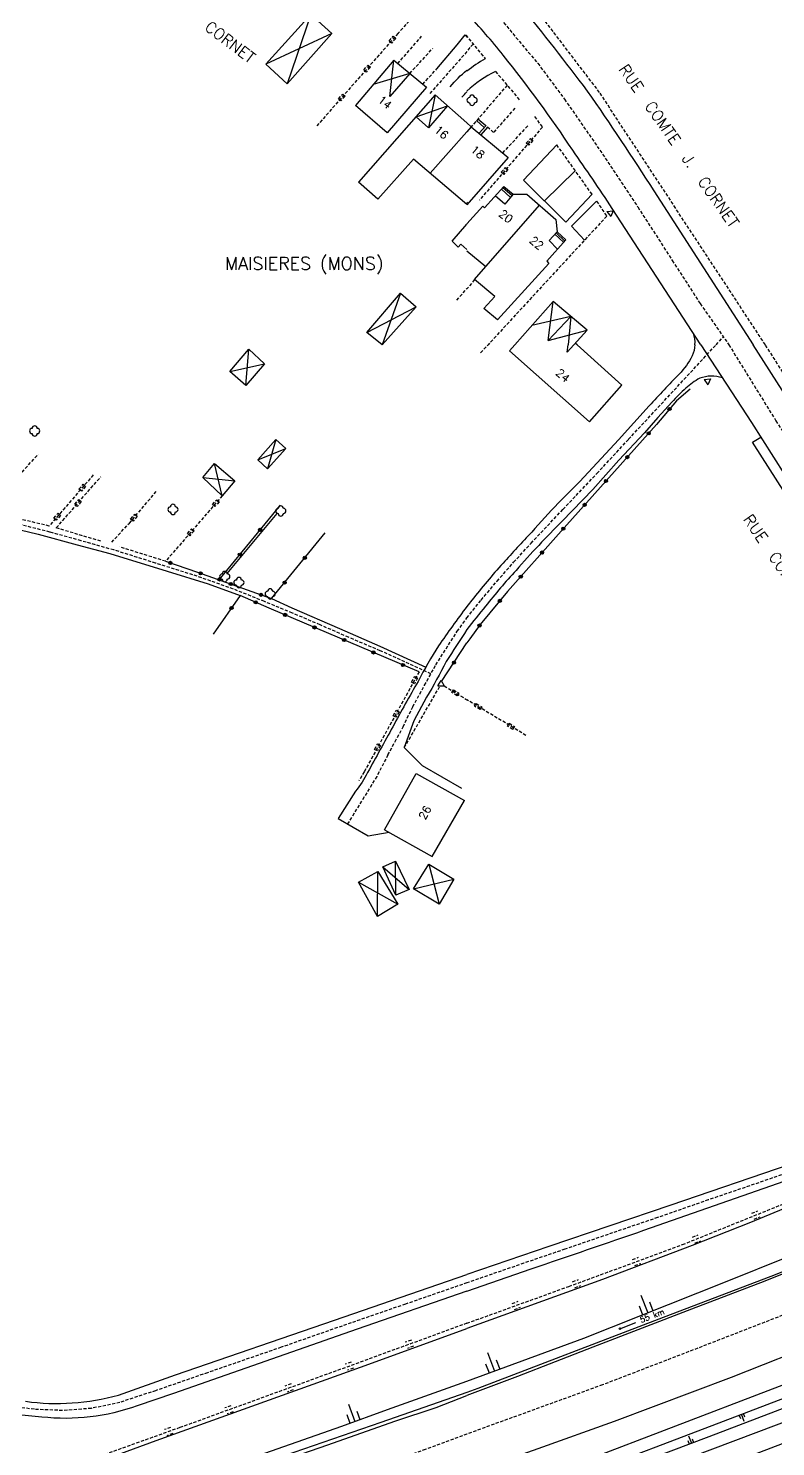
# Model space of a CAD drawing. Header units: millimetres. Extents: x 120999 to 122000, y 130000 to 131001.
# Drawn here: x 121431.5 to 121548.2, y 130577.9 to 130799.4 of the extents above; entities that cross this region are included whole.
import ezdxf
from ezdxf.enums import TextEntityAlignment as Align

# ---------------------------------------------------------------- set-up
doc = ezdxf.new("R2010")
doc.units = ezdxf.units.MM
doc.linetypes.add('DASHED', pattern=[0.75, 0.5, -0.25])
doc.layers.get('0').update_dxf_attribs({"linetype": 'CONTINUOUS'})
for name, color, linetype in [('W0001', 6, 'DASHED'), ('W0008', 7, 'CONTINUOUS'), ('W0100', 7, 'CONTINUOUS'), ('W0112', 1, 'DASHED'), ('W0211', 2, 'CONTINUOUS'), ('W0220', 5, 'DASHED'), ('W0300', 7, 'CONTINUOUS'), ('W0310', 3, 'CONTINUOUS'), ('W0322', 7, 'CONTINUOUS'), ('W0471', 7, 'CONTINUOUS'), ('W0851', 7, 'CONTINUOUS'), ('W0980', 7, 'CONTINUOUS'), ('W0989', 7, 'CONTINUOUS'), ('W0991', 7, 'CONTINUOUS')]:
    doc.layers.add(name, color=color, linetype=linetype)
doc.styles.get("Standard").update_dxf_attribs({"font": 'romans.shx', "width": 0.85})

# ---------------------------------------------------------------- blocks, each defined once
blk = doc.blocks.new('BI04')
at = {"layer": 'W0471', "color": 0}
for p, q in [((-1, -0.58), (0, 1.15)), ((0, 1.15), (1, -0.58)), ((-1, -0.58), (1, -0.58))]:
    blk.add_line(p, q, dxfattribs=at)
blk = doc.blocks.new('OH02')
at = {"layer": 'W0112', "color": 0}
for p, q in [((-0.5, 0.25), (0.5, 0.25)), ((-0.5, -0.25), (-0.5, 0.25)), ((0.5, 0.25), (0.5, -0.25)), ((0.5, -0.25), (-0.5, -0.25))]:
    blk.add_line(p, q, dxfattribs=at)
blk = doc.blocks.new('TP10')
at = {"layer": 'W0300', "color": 0}
for centre, start, end in [((-0.4, 0), 90, 270), ((0, 0.4), 0, 180), ((0.4, 0), 270, 90), ((0, -0.4), 180, 360)]:
    blk.add_arc(centre, 0.4, start, end, dxfattribs=at)
blk = doc.blocks.new('OH01')
at = {"layer": 'W0322', "color": 0}
for radius in [0.25, 0.15]:
    blk.add_circle((0, 0), radius, dxfattribs=at)
blk = doc.blocks.new('TP06')
at = {"layer": 'W0220', "color": 0}
for p, q in [((-0.5, 0.5), (0.5, 0.5)), ((-0.5, -0.5), (0.5, -0.5))]:
    blk.add_line(p, q, dxfattribs=at)
blk = doc.blocks.new('TP15')
at = {"color": 0}
for p, q in [((0, 1), (0, 0)), ((-0.289, 0.5), (-0.289, 0)), ((0.289, 0.5), (0.289, 0))]:
    blk.add_line(p, q, dxfattribs=at)
blk = doc.blocks.new('BI07')
at = {"layer": 'W0851', "color": 0}
blk.add_circle((0, 0), 0.25, dxfattribs=at)

msp = doc.modelspace()

# ---------------------------------------------------------------- linework, layer by layer
at = {"layer": 'W0001'}
for points in [[(121500, 130807.01), (121504.28, 130802.03), (121511.06, 130793.96), (121515.24, 130788.36), (121520.35, 130780.99), (121526.69, 130771.52), (121532.07, 130763.18), (121536.43, 130756.44), (121540.92, 130750)], [(121879.74, 130750), (121871.89, 130745.77), (121855.96, 130737.3), (121836.41, 130727.23), (121813.57, 130715.82), (121786.39, 130702.25), (121764.52, 130691.4), (121745.54, 130682.41), (121726.56, 130673.56), (121704.43, 130663.59), (121681.43, 130653.29), (121662.34, 130644.8), (121642.53, 130636.27), (121624.97, 130628.76), (121611.71, 130623.35), (121598.07, 130617.67), (121583.28, 130612.08), (121565.68, 130604.97), (121550.01, 130598.72), (121536.06, 130593.31), (121521.16, 130587.58), (121500, 130579.91)], [(121500, 130707.36), (121502.22, 130710.14), (121504.7, 130713.1), (121507.29, 130716.04), (121510.01, 130719.01), (121514.99, 130724.29), (121520.31, 130729.9), (121525.24, 130735.24), (121530.85, 130741.28), (121538.92, 130750)], [(121538.92, 130750), (121540.07, 130751.22)], [(121540.92, 130750), (121548.27, 130738.12), (121555.36, 130727.02), (121561.13, 130718.23), (121566.94, 130709.4), (121573.64, 130699.18), (121579.53, 130690.42), (121585.64, 130682.23), (121592.23, 130674.45), (121598.75, 130667.84), (121605.73, 130661.81), (121616.18, 130654.5), (121630.72, 130644.77), (121635.13, 130641.88)], [(121494.38, 130698.63), (121486.45, 130702.22), (121481.51, 130704.32), (121477.04, 130706.27), (121472.73, 130708.1), (121468.35, 130709.92), (121463.5, 130711.86), (121457.87, 130713.85), (121451.36, 130715.9), (121444.83, 130717.96), (121439.72, 130719.39), (121434.84, 130720.75), (121429.96, 130722), (121427.07, 130722.67), (121423.55, 130722.99), (121419.81, 130723.25), (121414.87, 130723.48), (121405.01, 130724.14), (121399.34, 130724.25), (121392.23, 130724.18), (121384.44, 130724.03), (121373.65, 130723.51)], [(121487.65, 130685.96), (121488.77, 130688.04), (121490.04, 130690.34), (121491.52, 130693.49), (121493.38, 130696.84), (121495.14, 130700), (121497.11, 130703.15), (121498.48, 130705.26), (121500, 130707.36)], [(121487.65, 130685.96), (121485.9, 130682.59), (121481.35, 130675.17)], [(121623.97, 130649.29), (121604.34, 130641.68), (121593.27, 130637.41), (121580.51, 130632.47), (121568.37, 130627.65), (121556.89, 130623.2), (121547.01, 130619.64), (121537.71, 130616.47), (121529.79, 130613.71), (121522.75, 130611.32), (121515.3, 130608.77), (121508.88, 130606.58), (121500, 130603.52)], [(121500, 130603.52), (121490.38, 130600.19), (121481.9, 130597.27), (121470.96, 130593.45), (121459.47, 130589.49), (121451.36, 130586.68), (121445.78, 130584.85), (121441.31, 130583.91), (121436.81, 130583.58), (121432.41, 130583.77), (121428.57, 130584.25)], [(121500, 130579.91), (121493.48, 130577.48), (121472.18, 130570.03), (121447.59, 130561.33), (121424.36, 130553.34), (121400.99, 130545.67), (121378.3, 130538.07), (121361.05, 130532.67), (121344.01, 130527.52), (121321.69, 130520.44), (121301.91, 130514.61), (121252.28, 130500)]]:
    msp.add_lwpolyline(points, dxfattribs=at)
at = {"layer": 'W0008'}
for points in [[(121500, 130811.71, -0.019995), (121508.32, 130803.01, -0.007459), (121518.79, 130789.62, -0.009955), (121529.18, 130774.05), (121544.69, 130750)], [(121536.53, 130750), (121522.71, 130771.26, 0.006414), (121516.53, 130780.39, 0.020684), (121505.68, 130795.21, 0.023551), (121500, 130801.69, -1.163655)], [(121535.61, 130750, -0.09775), (121535.19, 130748.27, -0.076909), (121533.14, 130745.42, 0.008146), (121528.49, 130740.48), (121523.67, 130735.17), (121517.61, 130728.67), (121514.27, 130725.26, 0.018781), (121510.12, 130720.75, 0.00892), (121505.63, 130715.88, 0.017704), (121500.76, 130710.12, -0.000112), (121500, 130709.14, -0.000112)], [(121535.61, 130750, 0.118399), (121535.37, 130751.79, 3.417155)], [(121536.53, 130750), (121544.44, 130737.88), (121556.5, 130718.92), (121571.64, 130695.95, 0.006252), (121577.24, 130687.52, 0.033262), (121588.99, 130672.76, 0.052235), (121605.84, 130657.3, 0.008322), (121623.08, 130645.49, 0.017141), (121631.93, 130639.74)], [(121639.13, 130643.31), (121636.25, 130645.25), (121619.47, 130656.41), (121613.13, 130660.68, -0.037281), (121600.94, 130670.27, -0.011665), (121591.38, 130680.56, -0.016242), (121578.6, 130697.86), (121567.41, 130715.01), (121555.43, 130733.24), (121544.69, 130750)], [(121539.9, 130744.84, 0.176842), (121536.38, 130744.77, 0.069065), (121534.22, 130743.21, 0.038871), (121532.02, 130741.03), (121529.84, 130738.66), (121527.72, 130736.27), (121523.75, 130731.96), (121519.65, 130727.38), (121514.89, 130722.45, 0.018816), (121507.67, 130714.78, 0.019299), (121502.91, 130709.18, 0.019332), (121500, 130705.53, 0.019332)], [(121621.26, 130644.29), (121621.52, 130644.69), (121615.76, 130648.67), (121605.95, 130655.36, -0.036105), (121596.11, 130663.39, -0.023387), (121586.42, 130673.43, -0.025444), (121577.02, 130685.28, -0.014419), (121568.22, 130698.41, -0.004221), (121558.71, 130712.94, -0.007662), (121549.77, 130726.74), (121544.6, 130734.78), (121545.89, 130735.6)], [(121500, 130709.14, 0.011905), (121495.56, 130702.98, 0.023716), (121492.38, 130697.44, 0.010095), (121488.43, 130690.36, 0.001836), (121484.47, 130683.2, -0.042421), (121482.61, 130680.28), (121479.86, 130676.03), (121484.58, 130673.32), (121487.82, 130673.88)], [(121500, 130705.53, 0.001769), (121496.75, 130700.53, -0.014244), (121493.7, 130694.95), (121491.68, 130691.27), (121490.21, 130687.09), (121492.99, 130684.31), (121499.15, 130680.79)], [(121616.88, 130647.84), (121607.31, 130643.91), (121596.33, 130639.75), (121581.81, 130634.09), (121562.54, 130626.66, -0.015789), (121550.45, 130621.98), (121531.87, 130615.67), (121512.81, 130609.21), (121500, 130604.81)], [(121500, 130602.23), (121510.04, 130605.71, 0.001804), (121527.63, 130611.73), (121550.76, 130619.79, 0.009016), (121563.59, 130624.55), (121585.08, 130633.09), (121601.67, 130639.67, -0.054048), (121614.04, 130643.58, -0.040533), (121621.26, 130644.29, 0.009647), (121623.07, 130643.03), (121628.81, 130639.14)], [(121627.96, 130638.77), (121621.41, 130643.11, 0.149981), (121616.2, 130642.69), (121609.82, 130640.24), (121598.13, 130635.23), (121581.04, 130628.03), (121568.82, 130622.88), (121558.28, 130618.73), (121544.31, 130612.96), (121535.16, 130609.34), (121521.19, 130604.06), (121500, 130596.4)], [(121500, 130602.23), (121482.82, 130596.27), (121454.15, 130586.24), (121448.47, 130584.31, -0.114505), (121433.59, 130582.56, -0.070277), (121417.29, 130585.93, 0.049045), (121402.47, 130590.08, -0.025619), (121383.51, 130593.53, -0.073451), (121372, 130598.71, -0.017426), (121367.67, 130602.42, 0.062078), (121358.61, 130607.95, 0.038903), (121354.82, 130609.31, -0.029053), (121349.63, 130611.36, -0.177584), (121342.68, 130617.93), (121337.98, 130626.1), (121335.17, 130630.81), (121332.7, 130633.65)], [(121431.03, 130585.02, 0.102825), (121445.55, 130585.99), (121454.45, 130589.13), (121479.28, 130597.67), (121500, 130604.81)], [(121226.35, 130500), (121234.31, 130502.02), (121257.34, 130507.97), (121292.72, 130518.12, 0.006868), (121328.1, 130528.5, -0.002577), (121358.05, 130537.57, 0.009286), (121386.49, 130546.6, 0.003056), (121411.13, 130555.1), (121430.06, 130561.51), (121455.24, 130570.27), (121478.27, 130578.22), (121488.75, 130581.9), (121495.17, 130584.06), (121500, 130585.93)]]:
    msp.add_lwpolyline(points, format="xyb", dxfattribs=at)
for points in [[(121500, 130559.74), (121506.57, 130562.1), (121517.66, 130566.35), (121533.63, 130572.45), (121549.31, 130578.42), (121567.64, 130585.5), (121581.18, 130590.91), (121601.22, 130599.06), (121623.35, 130608.23), (121644.9, 130617.11), (121665.56, 130626.06), (121687.92, 130635.83), (121697.83, 130640.21), (121710.46, 130645.84), (121735.86, 130657.39), (121753.49, 130665.76), (121782.83, 130680.06), (121805.88, 130691.53), (121840.76, 130708.78), (121851.92, 130714.34), (121867.63, 130722.69), (121900.56, 130740.19), (121918.55, 130750)], [(121424.28, 130721.93), (121427.39, 130721.78), (121432.98, 130720.45), (121439.08, 130718.77), (121444.2, 130717.41), (121453.14, 130714.65), (121459.54, 130712.65), (121464.57, 130710.83)], [(121469.48, 130710.36), (121472.66, 130708.91), (121480.1, 130705.69), (121486.38, 130702.94), (121493.57, 130699.65)], [(121601.52, 130625.81), (121587.69, 130620.27), (121570.05, 130613.26), (121554.39, 130606.96), (121546.56, 130603.77), (121535.06, 130599.39), (121519.64, 130593.48), (121507.9, 130588.9), (121500, 130585.93)], [(121407.35, 130563.13), (121421.09, 130567.78), (121451.43, 130578.89), (121484.07, 130590.61), (121500, 130596.4)], [(121500, 130573.69), (121511.15, 130577.64), (121523.04, 130581.94), (121541.35, 130588.81), (121556.07, 130594.64)]]:
    msp.add_lwpolyline(points, dxfattribs=at)
at = {"layer": 'W0100'}
for points in [[(121475.61, 130801.59), (121478.89, 130798.62), (121471.93, 130790.76), (121468.55, 130793.82), (121475.61, 130801.59), (121471.93, 130790.76)], [(121478.89, 130798.62), (121468.55, 130793.82)], [(121488.55, 130794.42), (121482.56, 130787.37)], [(121491.05, 130792.36), (121487.95, 130788.76), (121488.55, 130794.42)], [(121488.55, 130794.42), (121493.67, 130790.21)], [(121491.05, 130792.36), (121485.36, 130790.66)], [(121493.67, 130790.21), (121487.53, 130783.08)], [(121487.53, 130783.08), (121482.56, 130787.37)], [(121495.01, 130789.01), (121483.07, 130775.4)], [(121496.95, 130787.32), (121493.99, 130783.9), (121492.04, 130785.62), (121496.95, 130787.32)], [(121495.01, 130789.01), (121493.99, 130783.9)], [(121495.01, 130789.01), (121500, 130784.66)], [(121502.95, 130784.21), (121501.71, 130785.25)], [(121500, 130783.28), (121494.24, 130776.81)], [(121500, 130784.64), (121500.68, 130784.05)], [(121500.68, 130784.05), (121500, 130783.27)], [(121500.68, 130784.05), (121506.45, 130779.24)], [(121502.71, 130783.95), (121501.5, 130785)], [(121501.89, 130783.04), (121502.95, 130784.21)], [(121503.2, 130783.99), (121502.17, 130782.81)], [(121500, 130771.92), (121491.65, 130779.01), (121486.08, 130772.76), (121483.07, 130775.4)], [(121506.45, 130779.24), (121500, 130771.85)], [(121500, 130768.9), (121502.46, 130771.67), (121502.75, 130771.41), (121505.76, 130774.74), (121507.2, 130773.5), (121509.37, 130773.5), (121513.89, 130769.58), (121514.11, 130767.65), (121515.44, 130766.4), (121512.48, 130763.06), (121512.79, 130762.68), (121504.77, 130753.91), (121502.64, 130755.67), (121504.34, 130757.54), (121501.2, 130760.17), (121511.35, 130771.79)], [(121506.8, 130773.01), (121505.37, 130774.3)], [(121505.58, 130774.54), (121507.04, 130773.3)], [(121500.18, 130772.06), (121500, 130772.21)], [(121507.2, 130773.5), (121505.94, 130771.98), (121504.43, 130773.27)], [(121500, 130764.86), (121499.05, 130765.72), (121498.64, 130765.27), (121497.69, 130766.18), (121500, 130768.86)], [(121514.11, 130767.65), (121512.82, 130766.27), (121514.15, 130764.94)], [(121513.95, 130767.47), (121515.27, 130766.2)], [(121515.1, 130766.01), (121513.75, 130767.26)], [(121502.96, 130762.18), (121500, 130764.6)], [(121484.38, 130751.93), (121489.63, 130758.07), (121492.07, 130755.95), (121486.76, 130750), (121484.38, 130751.93), (121492.07, 130755.95)], [(121489.63, 130758.07), (121486.76, 130750)], [(121516.69, 130750), (121518.77, 130752.27), (121513.46, 130756.77), (121507.49, 130750)], [(121512.67, 130750.68), (121513.46, 130756.77)], [(121516.21, 130754.43), (121510.15, 130753.01)], [(121516.21, 130754.43), (121512.67, 130750.68), (121518.77, 130752.27)], [(121516.21, 130754.43), (121515.81, 130750)], [(121506.64, 130749.04), (121507.49, 130750)], [(121516.69, 130750), (121515.68, 130748.84), (121515.81, 130750)], [(121517.24, 130750), (121516.93, 130750.27)], [(121524.21, 130743.71), (121517.24, 130750)], [(121462.95, 130745.85), (121465.9, 130749.31), (121468.39, 130747.03), (121465.47, 130743.64), (121462.95, 130745.85), (121468.39, 130747.03)], [(121465.47, 130743.64), (121465.9, 130749.31)], [(121506.64, 130749.04), (121519.14, 130737.96)], [(121519.14, 130737.96), (121524.21, 130743.71)], [(121467.34, 130732.01), (121470.15, 130735.2), (121471.69, 130733.82), (121468.81, 130730.64), (121467.34, 130732.01), (121471.69, 130733.82)], [(121470.15, 130735.2), (121468.81, 130730.64)], [(121458.74, 130729.29), (121460.56, 130731.45), (121463.71, 130728.74), (121461.77, 130726.43), (121458.74, 130729.29), (121463.71, 130728.74)], [(121461.77, 130726.43), (121460.56, 130731.45)], [(121487.14, 130674.26), (121492.08, 130683.07)], [(121492.08, 130683.07), (121499.59, 130678.86)], [(121494.57, 130670.09), (121499.59, 130678.86)], [(121487.14, 130674.26), (121494.57, 130670.09)], [(121483.04, 130666.06), (121486.05, 130667.77), (121489.19, 130662.64), (121486, 130660.75), (121483.04, 130666.06), (121489.19, 130662.64)], [(121486, 130660.75), (121486.05, 130667.77)], [(121486.83, 130668.46), (121488.82, 130669.34), (121490.95, 130664.95), (121488.9, 130664.05), (121486.83, 130668.46), (121490.95, 130664.95)], [(121488.9, 130664.05), (121488.82, 130669.34)], [(121491.66, 130665.07), (121494.05, 130668.89), (121497.97, 130666.56), (121495.65, 130662.67), (121491.66, 130665.07), (121497.97, 130666.56)], [(121494.05, 130668.89), (121495.65, 130662.67)]]:
    msp.add_lwpolyline(points, dxfattribs=at)
at = {"layer": 'W0112'}
for points in [[(121496.36, 130802.2), (121494.49, 130804.44), (121489.23, 130798.64)], [(121546.62, 130750), (121520.72, 130789.4), (121510.54, 130802.75)], [(121489.23, 130798.64), (121476.49, 130784.11)], [(121499.73, 130798.39), (121500, 130798.06)], [(121499.8, 130798.37), (121502.86, 130794.67)], [(121489.18, 130793.9), (121492.92, 130798.17)], [(121491.05, 130792.36), (121494.66, 130796.29)], [(121500.96, 130796.96), (121500, 130795.88)], [(121500, 130795.78), (121494.2, 130789.23)], [(121493.09, 130790.69), (121495.28, 130793.09)], [(121504.47, 130792.68), (121508.3, 130788.12)], [(121506.27, 130790.53), (121500.68, 130784.05)], [(121507.47, 130786.96), (121504.17, 130783.17), (121501.71, 130785.25)], [(121510.55, 130785.63), (121511.78, 130784)], [(121511.78, 130784), (121501.96, 130772.6)], [(121505.59, 130779.96), (121509.57, 130784.25)], [(121519.55, 130773.5), (121514.05, 130781.21)], [(121520.26, 130772.45), (121521.83, 130770.09), (121503.29, 130750)], [(121498.42, 130756.96), (121500, 130758.79)], [(121501.2, 130760.17), (121500, 130758.72)], [(121502.13, 130748.75), (121503.29, 130750)], [(121562.01, 130750), (121552.17, 130741.31), (121546.62, 130750)], [(121441.62, 130729.67), (121434.72, 130721.7), (121424.96, 130723.99), (121433.03, 130732.94)], [(121435.84, 130721.4), (121442.79, 130729.4)], [(121444.49, 130719.17), (121447.25, 130722.15), (121451.5, 130727.15)], [(121461.77, 130726.43), (121452.92, 130716.19)], [(121442.79, 130719.33), (121435.84, 130721.4)], [(121452.92, 130716.19), (121445.76, 130718.44)], [(121492.53, 130698.93), (121487.8, 130690.34), (121483.94, 130683.32), (121483.09, 130681.9)], [(121490.21, 130687.09), (121495.8, 130696.72)], [(121496.45, 130696.72), (121500, 130694.56)], [(121509.22, 130689.01), (121500, 130694.56)]]:
    msp.add_lwpolyline(points, dxfattribs=at)
at = {"layer": 'W0211'}
for points in [[(121500, 130588.18), (121518.24, 130594.87), (121540.38, 130603.68), (121560.06, 130611.57), (121574.69, 130617.35), (121597.77, 130626.48), (121622.2, 130636.28)], [(121500, 130567.22), (121507.81, 130569.96), (121519.98, 130574.26), (121537.19, 130580.84), (121567.39, 130592.34), (121584.71, 130599.03), (121601.18, 130605.92), (121620.6, 130613.97), (121639.4, 130621.84)], [(121500, 130565.5), (121508.3, 130568.5), (121520.46, 130572.97), (121537.84, 130579.5), (121567.83, 130590.98), (121585.38, 130597.77), (121601.77, 130604.52), (121621.2, 130612.59), (121640.09, 130620.35)]]:
    msp.add_lwpolyline(points, dxfattribs=at)
msp.add_lwpolyline([(121221.58, 130500), (121236.56, 130503.76), (121254.13, 130508.25), (121277.25, 130514.72), (121312.95, 130524.9), (121345.55, 130534.71), (121357.77, 130538.48), (121377.9, 130544.74, -0.287922), (121379.49, 130546.22), (121383.1, 130547.52), (121388.85, 130549.61), (121399.25, 130553.13), (121410.06, 130556.79), (121421.13, 130560.56), (121433.6, 130564.8), (121445.31, 130568.84), (121455.83, 130572.54), (121468.43, 130576.9), (121480.47, 130581.15), (121487.6, 130583.73), (121500, 130588.18)], format="xyb", dxfattribs=at)
at = {"layer": 'W0220'}
for points in [[(121500, 130597.21), (121515.94, 130602.97), (121533.7, 130609.5), (121552.04, 130616.89), (121575.97, 130626.72), (121582.56, 130629.59), (121591.18, 130633.61)], [(121500, 130597.21), (121480.97, 130590.27), (121455.14, 130580.91), (121419, 130567.98), (121407.16, 130563.77)]]:
    msp.add_lwpolyline(points, dxfattribs=at)
at = {"layer": 'W0310'}
for points in [[(121512.11, 130772.47), (121516.92, 130777.18)], [(121462.55, 130714.29), (121470.36, 130723.68)]]:
    msp.add_lwpolyline(points, dxfattribs=at)
at = {"layer": 'W0322'}
for points in [[(121865.74, 130750), (121860.49, 130747.16), (121852.24, 130742.69), (121835.55, 130734.18), (121814.4, 130723.73), (121799.23, 130715.99), (121768.56, 130700.8), (121751.96, 130692.78), (121736.18, 130685.24), (121712.19, 130674.23), (121694.65, 130666), (121668, 130654.37), (121646.27, 130644.83), (121626.43, 130636.35), (121607.33, 130628.45), (121587.77, 130620.63), (121564.36, 130611.29), (121548.17, 130604.78), (121529.97, 130597.82), (121501.68, 130587.01), (121500, 130586.4)], [(121899.53, 130750), (121889.16, 130744.42), (121863.09, 130730.32), (121854.01, 130725.56), (121840.79, 130718.46), (121799.62, 130697.81), (121783.62, 130689.82), (121759.97, 130678.42), (121741.18, 130669.44), (121725.18, 130661.8), (121704.86, 130652.64), (121670.79, 130637.29), (121633.57, 130621.4), (121588.98, 130602.9), (121572.7, 130596.43), (121546.99, 130586.64), (121518.13, 130575.6), (121500, 130568.82)], [(121500, 130563.32), (121518.08, 130569.93), (121551.97, 130582.68), (121592.34, 130598.76), (121624.52, 130612.05), (121649.15, 130622.37), (121674.87, 130633.33), (121710.83, 130649.58), (121755.33, 130670.5), (121803.7, 130694.3), (121827.34, 130706.15), (121851.25, 130717.91), (121884.25, 130735.34), (121911.54, 130750)], [(121534.85, 130743.08), (121532.75, 130741.27), (121529.62, 130737.55), (121514.28, 130720.42), (121506.34, 130711.47), (121502.06, 130706.3), (121500.44, 130704.08), (121500, 130703.45)], [(121461.28, 130713.29), (121470.85, 130724.97)], [(121452.92, 130716.19), (121457.9, 130714.49), (121469.48, 130710.36), (121477.82, 130720.62)], [(121492.53, 130698.93), (121469.08, 130708.88), (121464.57, 130710.83), (121460.35, 130704.79)], [(121496.04, 130697.43), (121500, 130703.45)], [(121500, 130586.4), (121486.55, 130581.72), (121456.35, 130571.3), (121427, 130561.03), (121401.13, 130552.29), (121380.2, 130545.14), (121364.24, 130540.03), (121335.78, 130531.24), (121312.43, 130524.29), (121272.07, 130512.76), (121258.1, 130508.66), (121239.08, 130503.61), (121224.46, 130500)]]:
    msp.add_lwpolyline(points, dxfattribs=at)
at = {"layer": 'W0851'}
msp.add_lwpolyline([(121523.9, 130596.36), (121526.4, 130597.3)], dxfattribs=at)
at = {"layer": 'W0989'}
for points in [[(121495.28, 130793.09), (121498.48, 130796.82), (121499.73, 130798.39)], [(121519.55, 130773.5), (121515.44, 130769.15), (121508.83, 130775.73), (121514.05, 130781.21)], [(121520.26, 130772.45), (121516.34, 130768.5), (121518.38, 130766.35)]]:
    msp.add_lwpolyline(points, dxfattribs=at)
for points in [[(121502.86, 130794.67, 0.032981), (121500, 130792.75, 0.032981)], [(121497.39, 130790.29, -0.063729), (121500, 130792.86, -0.063729)], [(121504.47, 130792.68, 0.086108), (121500, 130789.58, 0.086108)], [(121499.2, 130788.65, -0.016596), (121500, 130789.49, -0.016596)]]:
    msp.add_lwpolyline(points, format="xyb", dxfattribs=at)

# ---------------------------------------------------------------- block references
at = {"layer": 'W0112'}
for p, rotation in [((121488.35, 130797.64), 228.7594795800881), ((121484.4, 130793.13), 228.7594795800881), ((121480.44, 130788.62), 228.7594795800881), ((121509.79, 130781.69), 229.2339960163902), ((121505.88, 130777.15), 229.2339960163902), ((121439.9, 130727.68), 229.0921344401951), ((121439.23, 130725.3), 48.97901178457321), ((121460.76, 130725.27), 229.1790234637921), ((121435.97, 130723.15), 229.0921344401951), ((121447.97, 130723), 49.64073541414825), ((121456.84, 130720.73), 229.1790234637921), ((121491.82, 130697.64), 241.118482041587), ((121498.18, 130695.67), 328.6976688046411), ((121488.93, 130692.39), 241.118482041587), ((121501.75, 130693.51), 148.953483340111), ((121506.89, 130690.42), 148.953483340111), ((121486.03, 130687.13), 241.2125033004004)]:
    msp.add_blockref('OH02', p, dxfattribs=dict(at, rotation=rotation))
at = {"layer": 'W0211'}
for p, xscale, yscale, zscale, rotation in [((121528.25, 130598.85), 2.976132789574222, 2.976132789574222, 2.976132789574222, 21.68660740505499), ((121504.28, 130589.75), 3.076003277008274, 3.076003277008275, 3.076003277008275, 20.14967362138102), ((121482.48, 130581.88), 2.83687288703774, 2.83687288703774, 2.83687288703774, 19.89027886848183), ((121542.88, 130583), 1.221507591756992, 1.221507591756992, 1.221507591756992, 200.8466257016289), ((121535.07, 130578.46), 1.237170179978438, 1.237170179978438, 1.237170179978438, 20.58494327799345)]:
    msp.add_blockref('TP15', p, dxfattribs=dict(at, xscale=xscale, yscale=yscale, zscale=zscale, rotation=rotation))
at = {"layer": 'W0220'}
for p, rotation in [((121545.15, 130614.11), 21.93274076374153), ((121535.87, 130610.37), 21.93274076374153), ((121526.51, 130606.86), 20.19359933738647), ((121517.13, 130603.4), 20.19359933738647), ((121507.72, 130600), 19.86228187542833), ((121491.01, 130593.93), 200.0197911660132), ((121481.61, 130590.51), 200.0197911660132), ((121472.21, 130587.1), 199.9253393488957), ((121462.81, 130583.69), 199.9253393488957), ((121453.4, 130580.29), 199.6864795253968)]:
    msp.add_blockref('TP06', p, dxfattribs=dict(at, rotation=rotation))
at = {"layer": 'W0300'}
for p in [(121500.8, 130788.19), (121432.46, 130736.54), (121454.06, 130724.29), (121470.91, 130724.05), (121462.16, 130713.81), (121464.37, 130712.87), (121469.25, 130711.1)]:
    msp.add_blockref('TP10', p, dxfattribs=at)
at = {"layer": 'W0322'}
for p, rotation in [((121531.65, 130739.97), 229.9797464119451), ((121528.39, 130736.18), 228.1461529255444), ((121525.06, 130732.45), 228.1461529255444), ((121521.72, 130728.73), 228.1461529255444), ((121518.38, 130725.01), 228.1461529255444), ((121467.68, 130721.1), 50.67081931611894), ((121515.05, 130721.28), 228.1461529255444), ((121464.51, 130717.23), 50.67081931611894), ((121474.67, 130716.74), 50.91703935596807), ((121511.73, 130717.55), 228.428444669637), ((121453.66, 130715.94), 341.190627128646), ((121458.39, 130714.32), 340.3512248647302), ((121461.34, 130713.36), 50.67081931611894), ((121463.1, 130712.64), 340.3512248647302), ((121471.51, 130712.86), 50.91703935596807), ((121508.41, 130713.8), 228.428444669637), ((121466.99, 130709.78), 156.6992924312788), ((121467.81, 130710.96), 340.3512248647302), ((121505.14, 130710.02), 230.4242739660918), ((121463.22, 130708.89), 235.0288646921918), ((121471.59, 130707.82), 156.9967476216231), ((121476.19, 130705.86), 156.9967476216231), ((121501.96, 130706.16), 233.8484313443475), ((121480.8, 130703.91), 156.9967476216231), ((121485.4, 130701.96), 156.9967476216231), ((121490, 130700), 156.9967476216231), ((121497.97, 130700.36), 56.64251626149264)]:
    msp.add_blockref('OH01', p, dxfattribs=dict(at, rotation=rotation))
at = {"layer": 'W0471', "xscale": 0.5, "yscale": 0.5, "zscale": 0.5}
for p, rotation in [((121522.4, 130770.6), 306.2256153556197), ((121537.59, 130744.34), 304.540075539686)]:
    msp.add_blockref('BI04', p, dxfattribs=dict(at, rotation=rotation))
msp.add_blockref('BI04', (121495.95, 130697.01), dxfattribs=at)
at = {"layer": 'W0851', "xscale": 0.5, "yscale": 0.5, "zscale": 0.5}
msp.add_blockref('BI07', (121523.9, 130596.36), dxfattribs=at)

# ---------------------------------------------------------------- texts
at = {"layer": 'W0851'}
msp.add_text(' 55 km ', height=0.9, rotation=20.6365, dxfattribs=at).set_placement((121526.65, 130597.05))
at = {"layer": 'W0980'}
msp.add_text('MAISIERES (MONS)', height=2, dxfattribs=at).set_placement((121474.57, 130762.56), align=Align.MIDDLE)
at = {"layer": 'W0989'}
for s, rotation, p in [('RUE  DU  COMTE  CORNET', 322.7483, (121453.96, 130804.14)), ('RUE  COMTE  J.  CORNET', 305.1439, (121533.13, 130781.05)), ('RUE  COMTE  J.  CORNET', 304.3777, (121552.41, 130710.63))]:
    msp.add_text(s, height=1.75, rotation=rotation, dxfattribs=at).set_placement(p, align=Align.MIDDLE)
at = {"layer": 'W0991'}
for s, rotation, p in [('14', 320.5608, (121487.19, 130787.86)), ('16', 319.624, (121496.02, 130783.18)), ('18', 320.1932, (121501.69, 130780.08)), ('20', 320.1932, (121506.1, 130770.06)), ('22', 320.1932, (121510.89, 130765.9)), ('24', 318.5551, (121515, 130745.22)), ('26', 60.7142, (121493.43, 130676.95))]:
    msp.add_text(s, height=1.25, rotation=rotation, dxfattribs=at).set_placement(p, align=Align.MIDDLE)

doc.saveas('drawing.dxf')
